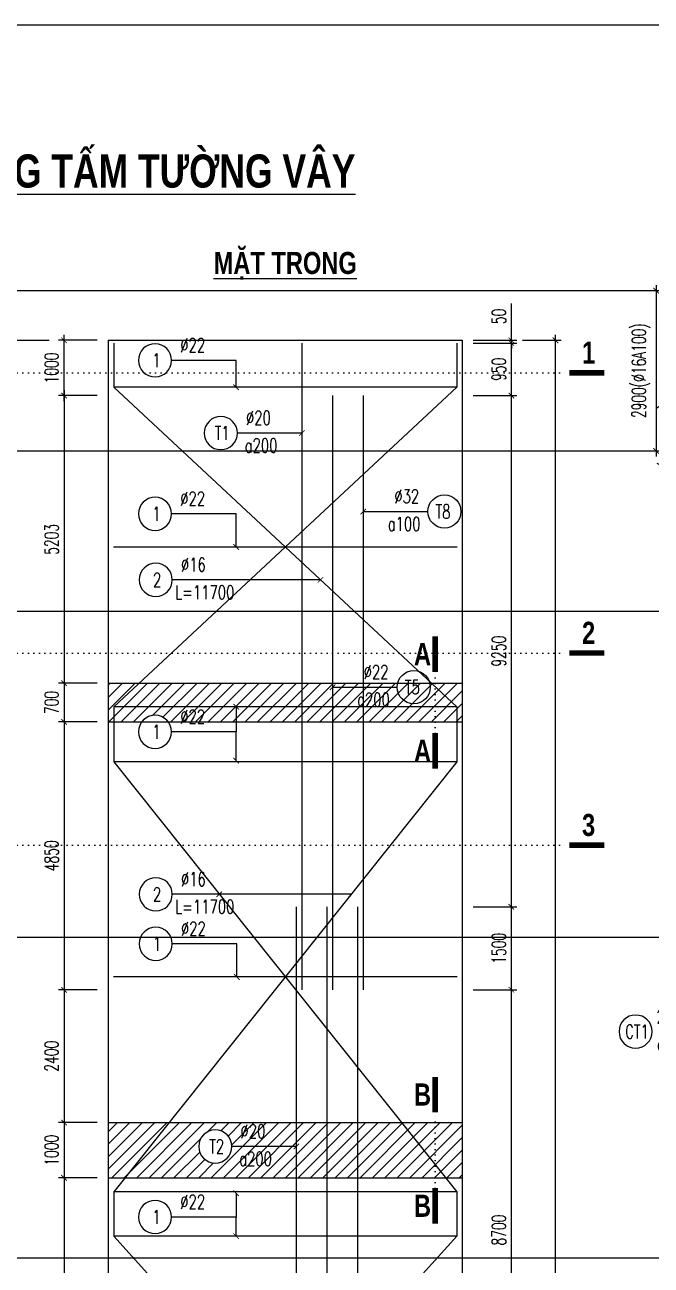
# Model space of a CAD drawing. Header units: millimetres. Extents: x -143570 to 58447, y -1448440 to -1202244.
# Drawn here: x -100470 to -89136, y -1318878 to -1296434 of the extents above; entities that cross this region are included whole.
import ezdxf
from ezdxf.enums import TextEntityAlignment as Align

# ---------------------------------------------------------------- set-up
doc = ezdxf.new("R2010")
doc.units = ezdxf.units.MM
doc.header["$LTSCALE"] = 30
doc.header["$PDMODE"] = 3
doc.linetypes.add('DOT', pattern=[0.25, 0, -0.25])
doc.layers.get('0').update_dxf_attribs({"lineweight": 9})
doc.layers.get('Defpoints').update_dxf_attribs({"lineweight": 9})
for name, color, linetype in [('ccu11-Chidan', 9, 'Continuous'), ('ccu11-Cotthep', 9, 'Continuous'), ('ccu11-Dim', 8, 'Continuous'), ('ccu11-Hatch', 8, 'Continuous'), ('ccu11-Manh', 8, 'Continuous'), ('ccu11-Text', 31, 'Continuous'), ('ccu11-Thay', 7, 'Continuous'), ('ccu11-Thep', 4, 'Continuous'), ('ccu11-Thepdai', 6, 'Continuous')]:
    doc.layers.add(name, color=color, linetype=linetype)
doc.styles.add('ccu11-dim', font='vnsimli.shx', dxfattribs={"width": 0.65, "bigfont": 'bigfont.shx'})
doc.styles.add('ccu11-VnAvH-B', font='')
doc.styles.add('ccu11-vnsimple', font='vnsimple.shx', dxfattribs={"bigfont": 'bigfont.shx'})
doc.styles.add('ccu11_simli', font='vnsimli.shx', dxfattribs={"width": 0.8})
doc.styles.add('VnHelvetlnsH', font='')
doc.styles.get('ccu11-VnAvH-B').set_extended_font_data('.VnAvantH', bold=True)
doc.styles.get('VnHelvetlnsH').set_extended_font_data('.VnHelvetInsH', bold=True)
doc.dimstyles.new('ccu11-100', dxfattribs={"dimscale": 100, "dimtxt": 2.5, "dimasz": 1, "dimexe": 1, "dimexo": 2, "dimgap": 1, "dimtad": 1, "dimdec": 0, "dimdsep": 46, "dimtxsty": 'ccu11-dim', "dimblk": 'ARCHTICK', "dimcen": -1, "dimdle": 1, "dimclrd": 256, "dimclre": 256, "dimclrt": 3, "dimadec": 0, "dimazin": 2, "dimtfac": 0.1, "dimtdec": 0, "dimtmove": 0, "dimatfit": 1, "dimldrblk": 'ARCHTICK', "dimfxl": 1, "dimtvp": 0.833333, "dimtolj": 1, "dimtzin": 12, "dimarcsym": 0})
doc.dimstyles.new('ccu11-100(d16a100)', dxfattribs={"dimscale": 100, "dimtxt": 2.5, "dimasz": 1, "dimexe": 1, "dimexo": 2, "dimgap": 0.8, "dimtad": 1, "dimdec": 1, "dimdsep": 46, "dimtxsty": 'ccu11-dim', "dimblk": 'ARCHTICK', "dimcen": -1, "dimdle": 1, "dimclrd": 256, "dimclre": 256, "dimclrt": 3, "dimadec": 0, "dimazin": 2, "dimtfac": 0.1, "dimtdec": 1, "dimtmove": 0, "dimatfit": 1, "dimldrblk": 'ARCHTICK', "dimfxl": 1, "dimtvp": 0.833333, "dimtolj": 1, "dimtzin": 12, "dimarcsym": 0})
pattern_1 = [(45, (0, -86665.36), (-112.253202, 112.253202), [])]

# ---------------------------------------------------------------- blocks, each defined once
blk = doc.blocks.new('_ARCHTICK')
at = {"color": 0, "linetype": 'ByBlock', "const_width": 0.15}
blk.add_lwpolyline([(-0.5, -0.5), (0.5, 0.5)], dxfattribs=at)
blk = doc.blocks.new('*D399')
at = {"layer": 'ccu11-Dim', "lineweight": -2, "transparency": 16777216}
for p, q in [((-99761, -1303043), (-99761, -1308447)), ((-99161, -1303143), (-99861, -1303143)), ((-99161, -1308347), (-99861, -1308347))]:
    blk.add_line(p, q, dxfattribs=at)
at = {"layer": 'Defpoints', "color": 0, "transparency": 16777216}
for p in [(-98961, -1303143), (-99761, -1308347), (-98961, -1308347)]:
    blk.add_point(p, dxfattribs=at)
at = {"layer": 'ccu11-Dim', "lineweight": -2, "transparency": 16777216, "xscale": 100, "yscale": 100, "zscale": 100}
for p, rotation in [((-99761, -1303143), 90), ((-99761, -1308347), 270)]:
    blk.add_blockref('_ARCHTICK', p, dxfattribs=dict(at, rotation=rotation))
at = {"layer": 'ccu11-Dim', "color": 3, "transparency": 16777216, "insert": (-99986, -1305745), "char_height": 250, "attachment_point": 5, "rotation": 90, "style": 'ccu11-dim'}
blk.add_mtext('\\A1;5203', dxfattribs=at)
blk = doc.blocks.new('*D400')
at = {"layer": 'ccu11-Dim', "lineweight": -2, "transparency": 16777216}
for p, q in [((-91667, -1302143), (-91667, -1301480)), ((-92355, -1302143), (-91567, -1302143)), ((-91667, -1302193), (-91667, -1302143)), ((-92355, -1302193), (-91567, -1302193)), ((-91667, -1302193), (-91667, -1302293))]:
    blk.add_line(p, q, dxfattribs=at)
at = {"layer": 'Defpoints', "color": 0, "transparency": 16777216}
for p in [(-92555, -1302143), (-91667, -1302143), (-92555, -1302193)]:
    blk.add_point(p, dxfattribs=at)
at = {"layer": 'ccu11-Dim', "lineweight": -2, "transparency": 16777216, "xscale": 100, "yscale": 100, "zscale": 100}
for p, rotation in [((-91667, -1302143), 270), ((-91667, -1302193), 90)]:
    blk.add_blockref('_ARCHTICK', p, dxfattribs=dict(at, rotation=rotation))
at = {"layer": 'ccu11-Dim', "color": 3, "transparency": 16777216, "insert": (-91892, -1301712), "char_height": 250, "attachment_point": 5, "rotation": 90, "style": 'ccu11-dim'}
blk.add_mtext('\\A1;50', dxfattribs=at)
blk = doc.blocks.new('*D401')
at = {"layer": 'ccu11-Dim', "lineweight": -2, "transparency": 16777216}
for p, q in [((-91467, -1302143), (-90767, -1302143)), ((-90867, -1338243), (-90867, -1302043)), ((-91467, -1338143), (-90767, -1338143))]:
    blk.add_line(p, q, dxfattribs=at)
at = {"layer": 'Defpoints', "color": 0, "transparency": 16777216}
for p in [(-91667, -1302143), (-90867, -1302143), (-91667, -1338143)]:
    blk.add_point(p, dxfattribs=at)
at = {"layer": 'ccu11-Dim', "lineweight": -2, "transparency": 16777216, "xscale": 100, "yscale": 100, "zscale": 100}
for p, rotation in [((-90867, -1302143), 90), ((-90867, -1338143), 270)]:
    blk.add_blockref('_ARCHTICK', p, dxfattribs=dict(at, rotation=rotation))
at = {"layer": 'ccu11-Dim', "color": 3, "transparency": 16777216, "insert": (-91092, -1320143), "char_height": 250, "attachment_point": 5, "rotation": 90, "style": 'ccu11-dim'}
blk.add_mtext('\\A1;36000', dxfattribs=at)
blk = doc.blocks.new('SHD')
at = {"layer": 'ccu11-Cotthep'}
blk.add_circle((300, 0), 300, dxfattribs=at)
at = {"layer": 'ccu11-Cotthep', "color": 31, "style": 'ccu11_simli', "width": 0.8}
blk.add_attdef('DK', text='', height=250, dxfattribs=at).set_placement((-101, 65), align=Align.BOTTOM_RIGHT)
blk.add_attdef('KH', text='', height=250, dxfattribs=at).set_placement((300, 0), align=Align.MIDDLE)
blk.add_attdef('KC', text='', height=250, dxfattribs=at).set_placement((-101, -142), align=Align.TOP_RIGHT)
blk = doc.blocks.new('*D402')
at = {"layer": 'ccu11-Dim', "lineweight": -2, "transparency": 16777216}
for p, q in [((-99761, -1316197), (-99761, -1317397)), ((-99162, -1316297), (-99861, -1316297)), ((-99162, -1317297), (-99861, -1317297))]:
    blk.add_line(p, q, dxfattribs=at)
at = {"layer": 'Defpoints', "color": 0, "transparency": 16777216}
for p in [(-98962, -1316297), (-99761, -1317297), (-98962, -1317297)]:
    blk.add_point(p, dxfattribs=at)
at = {"layer": 'ccu11-Dim', "lineweight": -2, "transparency": 16777216, "xscale": 100, "yscale": 100, "zscale": 100}
for p, rotation in [((-99761, -1316297), 90), ((-99761, -1317297), 270)]:
    blk.add_blockref('_ARCHTICK', p, dxfattribs=dict(at, rotation=rotation))
at = {"layer": 'ccu11-Dim', "color": 3, "transparency": 16777216, "insert": (-99986, -1316797), "char_height": 250, "attachment_point": 5, "rotation": 90, "style": 'ccu11-dim'}
blk.add_mtext('\\A1;1000', dxfattribs=at)
blk = doc.blocks.new('*D409')
at = {"layer": 'ccu11-Dim', "lineweight": -2, "transparency": 16777216}
for p, q in [((-99161, -1309047), (-99861, -1309047)), ((-99761, -1308947), (-99761, -1313996)), ((-99161, -1313896), (-99861, -1313896))]:
    blk.add_line(p, q, dxfattribs=at)
at = {"layer": 'Defpoints', "color": 0, "transparency": 16777216}
for p in [(-98961, -1309047), (-99761, -1313896), (-98961, -1313896)]:
    blk.add_point(p, dxfattribs=at)
at = {"layer": 'ccu11-Dim', "lineweight": -2, "transparency": 16777216, "xscale": 100, "yscale": 100, "zscale": 100}
for p, rotation in [((-99761, -1309047), 90), ((-99761, -1313896), 270)]:
    blk.add_blockref('_ARCHTICK', p, dxfattribs=dict(at, rotation=rotation))
at = {"layer": 'ccu11-Dim', "color": 3, "transparency": 16777216, "insert": (-99986, -1311471), "char_height": 250, "attachment_point": 5, "rotation": 90, "style": 'ccu11-dim'}
blk.add_mtext('\\A1;4850', dxfattribs=at)
blk = doc.blocks.new('*D410')
at = {"layer": 'ccu11-Dim', "lineweight": -2, "transparency": 16777216}
for p, q in [((-99161, -1302143), (-99861, -1302143)), ((-99761, -1303243), (-99761, -1302043)), ((-99161, -1303143), (-99861, -1303143))]:
    blk.add_line(p, q, dxfattribs=at)
at = {"layer": 'Defpoints', "color": 0, "transparency": 16777216}
for p in [(-99761, -1302143), (-98961, -1302143), (-98961, -1303143)]:
    blk.add_point(p, dxfattribs=at)
at = {"layer": 'ccu11-Dim', "lineweight": -2, "transparency": 16777216, "xscale": 100, "yscale": 100, "zscale": 100}
for p, rotation in [((-99761, -1302143), 90), ((-99761, -1303143), 270)]:
    blk.add_blockref('_ARCHTICK', p, dxfattribs=dict(at, rotation=rotation))
at = {"layer": 'ccu11-Dim', "color": 3, "transparency": 16777216, "insert": (-99986, -1302643), "char_height": 250, "attachment_point": 5, "rotation": 90, "style": 'ccu11-dim'}
blk.add_mtext('\\A1;1000', dxfattribs=at)
blk = doc.blocks.new('*D411')
at = {"layer": 'ccu11-Dim', "lineweight": -2, "transparency": 16777216}
for p, q in [((-99161, -1308347), (-99861, -1308347)), ((-99761, -1308247), (-99761, -1309147)), ((-99161, -1309047), (-99861, -1309047))]:
    blk.add_line(p, q, dxfattribs=at)
at = {"layer": 'Defpoints', "color": 0, "transparency": 16777216}
for p in [(-98961, -1308347), (-99761, -1309047), (-98961, -1309047)]:
    blk.add_point(p, dxfattribs=at)
at = {"layer": 'ccu11-Dim', "lineweight": -2, "transparency": 16777216, "xscale": 100, "yscale": 100, "zscale": 100}
for p, rotation in [((-99761, -1308347), 90), ((-99761, -1309047), 270)]:
    blk.add_blockref('_ARCHTICK', p, dxfattribs=dict(at, rotation=rotation))
at = {"layer": 'ccu11-Dim', "color": 3, "transparency": 16777216, "insert": (-99986, -1308697), "char_height": 250, "attachment_point": 5, "rotation": 90, "style": 'ccu11-dim'}
blk.add_mtext('\\A1;700', dxfattribs=at)
blk = doc.blocks.new('*D412')
at = {"layer": 'ccu11-Dim', "lineweight": -2, "transparency": 16777216}
for p, q in [((-99761, -1313796), (-99761, -1316397)), ((-99161, -1313896), (-99861, -1313896)), ((-99162, -1316297), (-99861, -1316297))]:
    blk.add_line(p, q, dxfattribs=at)
at = {"layer": 'Defpoints', "color": 0, "transparency": 16777216}
for p in [(-98961, -1313896), (-99761, -1316297), (-98962, -1316297)]:
    blk.add_point(p, dxfattribs=at)
at = {"layer": 'ccu11-Dim', "lineweight": -2, "transparency": 16777216, "xscale": 100, "yscale": 100, "zscale": 100}
for p, rotation in [((-99761, -1313896), 90), ((-99761, -1316297), 270)]:
    blk.add_blockref('_ARCHTICK', p, dxfattribs=dict(at, rotation=rotation))
at = {"layer": 'ccu11-Dim', "color": 3, "transparency": 16777216, "insert": (-99986, -1315096), "char_height": 250, "attachment_point": 5, "rotation": 90, "style": 'ccu11-dim'}
blk.add_mtext('\\A1;2400', dxfattribs=at)
blk = doc.blocks.new('*D413')
at = {"layer": 'ccu11-Dim', "lineweight": -2, "transparency": 16777216}
for p, q in [((-99161, -1317297), (-99861, -1317297)), ((-99761, -1317197), (-99761, -1322693)), ((-99161, -1322593), (-99861, -1322593))]:
    blk.add_line(p, q, dxfattribs=at)
at = {"layer": 'Defpoints', "color": 0, "transparency": 16777216}
for p in [(-98961, -1317297), (-99761, -1322593), (-98961, -1322593)]:
    blk.add_point(p, dxfattribs=at)
at = {"layer": 'ccu11-Dim', "lineweight": -2, "transparency": 16777216, "xscale": 100, "yscale": 100, "zscale": 100}
for p, rotation in [((-99761, -1317297), 90), ((-99761, -1322593), 270)]:
    blk.add_blockref('_ARCHTICK', p, dxfattribs=dict(at, rotation=rotation))
at = {"layer": 'ccu11-Dim', "color": 3, "transparency": 16777216, "insert": (-99986, -1319945), "char_height": 250, "attachment_point": 5, "rotation": 90, "style": 'ccu11-dim'}
blk.add_mtext('\\A1;5297', dxfattribs=at)
blk = doc.blocks.new('*D424')
at = {"layer": 'ccu11-Dim', "lineweight": -2, "transparency": 16777216}
for p, q in [((-91667, -1322693), (-91667, -1313793)), ((-92355, -1313893), (-91567, -1313893)), ((-92355, -1322593), (-91567, -1322593))]:
    blk.add_line(p, q, dxfattribs=at)
at = {"layer": 'Defpoints', "color": 0, "transparency": 16777216}
for p in [(-92555, -1313893), (-91667, -1313893), (-92555, -1322593)]:
    blk.add_point(p, dxfattribs=at)
at = {"layer": 'ccu11-Dim', "lineweight": -2, "transparency": 16777216, "xscale": 100, "yscale": 100, "zscale": 100}
for p, rotation in [((-91667, -1313893), 90), ((-91667, -1322593), 270)]:
    blk.add_blockref('_ARCHTICK', p, dxfattribs=dict(at, rotation=rotation))
at = {"layer": 'ccu11-Dim', "color": 3, "transparency": 16777216, "insert": (-91892, -1318243), "char_height": 250, "attachment_point": 5, "rotation": 90, "style": 'ccu11-dim'}
blk.add_mtext('\\A1;8700', dxfattribs=at)
blk = doc.blocks.new('*D425')
at = {"layer": 'ccu11-Dim', "lineweight": -2, "transparency": 16777216}
for p, q in [((-92355, -1312393), (-91567, -1312393)), ((-91667, -1313993), (-91667, -1312293)), ((-92355, -1313893), (-91567, -1313893))]:
    blk.add_line(p, q, dxfattribs=at)
at = {"layer": 'Defpoints', "color": 0, "transparency": 16777216}
for p in [(-92555, -1312393), (-91667, -1312393), (-92555, -1313893)]:
    blk.add_point(p, dxfattribs=at)
at = {"layer": 'ccu11-Dim', "lineweight": -2, "transparency": 16777216, "xscale": 100, "yscale": 100, "zscale": 100}
for p, rotation in [((-91667, -1312393), 90), ((-91667, -1313893), 270)]:
    blk.add_blockref('_ARCHTICK', p, dxfattribs=dict(at, rotation=rotation))
at = {"layer": 'ccu11-Dim', "color": 3, "transparency": 16777216, "insert": (-91892, -1313143), "char_height": 250, "attachment_point": 5, "rotation": 90, "style": 'ccu11-dim'}
blk.add_mtext('\\A1;1500', dxfattribs=at)
blk = doc.blocks.new('*D426')
at = {"layer": 'ccu11-Dim', "lineweight": -2, "transparency": 16777216}
for p, q in [((-91667, -1312493), (-91667, -1303043)), ((-92355, -1303143), (-91567, -1303143)), ((-92355, -1312393), (-91567, -1312393))]:
    blk.add_line(p, q, dxfattribs=at)
at = {"layer": 'Defpoints', "color": 0, "transparency": 16777216}
for p in [(-92555, -1303143), (-91667, -1303143), (-92555, -1312393)]:
    blk.add_point(p, dxfattribs=at)
at = {"layer": 'ccu11-Dim', "lineweight": -2, "transparency": 16777216, "xscale": 100, "yscale": 100, "zscale": 100}
for p, rotation in [((-91667, -1303143), 90), ((-91667, -1312393), 270)]:
    blk.add_blockref('_ARCHTICK', p, dxfattribs=dict(at, rotation=rotation))
at = {"layer": 'ccu11-Dim', "color": 3, "transparency": 16777216, "insert": (-91892, -1307768), "char_height": 250, "attachment_point": 5, "rotation": 90, "style": 'ccu11-dim'}
blk.add_mtext('\\A1;9250', dxfattribs=at)
blk = doc.blocks.new('*D427')
at = {"layer": 'ccu11-Dim', "lineweight": -2, "transparency": 16777216}
for p, q in [((-91667, -1303243), (-91667, -1302093)), ((-92355, -1302193), (-91567, -1302193)), ((-92355, -1303143), (-91567, -1303143))]:
    blk.add_line(p, q, dxfattribs=at)
at = {"layer": 'Defpoints', "color": 0, "transparency": 16777216}
for p in [(-92555, -1302193), (-91667, -1302193), (-92555, -1303143)]:
    blk.add_point(p, dxfattribs=at)
at = {"layer": 'ccu11-Dim', "lineweight": -2, "transparency": 16777216, "xscale": 100, "yscale": 100, "zscale": 100}
for p, rotation in [((-91667, -1302193), 90), ((-91667, -1303143), 270)]:
    blk.add_blockref('_ARCHTICK', p, dxfattribs=dict(at, rotation=rotation))
at = {"layer": 'ccu11-Dim', "color": 3, "transparency": 16777216, "insert": (-91892, -1302668), "char_height": 250, "attachment_point": 5, "rotation": 90, "style": 'ccu11-dim'}
blk.add_mtext('\\A1;950', dxfattribs=at)
blk = doc.blocks.new('*U9')
at = {"color": 3, "linetype": 'DOT', "ltscale": 10}
blk.add_line((0, 451), (0, 1283), dxfattribs=at)
at = {"color": 4, "const_width": 75}
for points in [[(0, 1763), (0, 1283)], [(0, 451), (0, -29)]]:
    blk.add_lwpolyline(points, dxfattribs=at)
at = {"color": 31, "style": 'VnHelvetlnsH'}
for tag, p in [('MC1', (-172, 1523)), ('MC2', (-172, 211))]:
    blk.add_attdef(tag, text='', height=300, dxfattribs=at).set_placement(p, align=Align.MIDDLE_CENTER)
blk = doc.blocks.new('*U18')
at = {"color": 3, "linetype": 'DOT', "ltscale": 10}
blk.add_line((0, 253), (0, 1283), dxfattribs=at)
at = {"color": 4, "const_width": 75}
for points in [[(0, 1763), (0, 1283)], [(0, 253), (0, -227)]]:
    blk.add_lwpolyline(points, dxfattribs=at)
at = {"color": 31, "style": 'VnHelvetlnsH'}
for tag, p in [('MC1', (-172, 1523)), ('MC2', (-172, 13))]:
    blk.add_attdef(tag, text='', height=300, dxfattribs=at).set_placement(p, align=Align.MIDDLE_CENTER)
blk = doc.blocks.new('*U271')
at = {"color": 3, "linetype": 'DOT', "ltscale": 10}
blk.add_line((-2125, 0), (12722, 0), dxfattribs=at)
at = {"color": 4, "const_width": 75}
for points in [[(-2605, 0), (-2125, 0)], [(12722, 0), (13201, 0)]]:
    blk.add_lwpolyline(points, dxfattribs=at)
at = {"color": 31, "style": 'VnHelvetlnsH'}
for tag, p in [('MC3', (-2341, 274)), ('MC4', (12985, 274))]:
    blk.add_attdef(tag, text='', height=300, dxfattribs=at).set_placement(p, align=Align.MIDDLE_CENTER)
blk = doc.blocks.new('*D1109')
at = {"layer": 'ccu11-Thay', "lineweight": -2, "transparency": 16777216}
for p, q in [((-109929, -1301243), (-88948, -1301243)), ((-89048, -1301143), (-89048, -1304243)), ((-109929, -1304143), (-88948, -1304143))]:
    blk.add_line(p, q, dxfattribs=at)
at = {"layer": 'Defpoints', "color": 0, "transparency": 16777216}
for p in [(-110129, -1301243), (-110129, -1304143), (-89048, -1304143)]:
    blk.add_point(p, dxfattribs=at)
at = {"layer": 'ccu11-Thay', "lineweight": -2, "transparency": 16777216, "xscale": 100, "yscale": 100, "zscale": 100}
for p, rotation in [((-89048, -1301243), 90), ((-89048, -1304143), 270)]:
    blk.add_blockref('_ARCHTICK', p, dxfattribs=dict(at, rotation=rotation))
at = {"layer": 'ccu11-Thay', "color": 3, "transparency": 16777216, "insert": (-89319, -1302693), "char_height": 250, "attachment_point": 5, "rotation": 90, "style": 'ccu11-dim'}
blk.add_mtext('\\A1;2900(`16A100)', dxfattribs=at)
blk = doc.blocks.new('*D1110')
at = {"layer": 'ccu11-Thay', "lineweight": -2, "transparency": 16777216}
for p, q in [((-109929, -1301243), (-88450, -1301243)), ((-88550, -1301143), (-88550, -1307143)), ((-109929, -1307043), (-88450, -1307043))]:
    blk.add_line(p, q, dxfattribs=at)
at = {"layer": 'Defpoints', "color": 0, "transparency": 16777216}
for p in [(-110129, -1301243), (-110129, -1307043), (-88550, -1307043)]:
    blk.add_point(p, dxfattribs=at)
at = {"layer": 'ccu11-Thay', "lineweight": -2, "transparency": 16777216, "xscale": 100, "yscale": 100, "zscale": 100}
for p, rotation in [((-88550, -1301243), 90), ((-88550, -1307043), 270)]:
    blk.add_blockref('_ARCHTICK', p, dxfattribs=dict(at, rotation=rotation))
at = {"layer": 'ccu11-Thay', "color": 3, "transparency": 16777216, "insert": (-88821, -1304143), "char_height": 250, "attachment_point": 5, "rotation": 90, "style": 'ccu11-dim'}
blk.add_mtext('\\A1;5800(`16A100)', dxfattribs=at)
blk = doc.blocks.new('*D1111')
at = {"layer": 'ccu11-Thay', "lineweight": -2, "transparency": 16777216}
for p, q in [((-109929, -1301243), (-87794, -1301243)), ((-87894, -1301143), (-87894, -1313043)), ((-109929, -1312943), (-87794, -1312943))]:
    blk.add_line(p, q, dxfattribs=at)
at = {"layer": 'Defpoints', "color": 0, "transparency": 16777216}
for p in [(-110129, -1301243), (-110129, -1312943), (-87894, -1312943)]:
    blk.add_point(p, dxfattribs=at)
at = {"layer": 'ccu11-Thay', "lineweight": -2, "transparency": 16777216, "xscale": 100, "yscale": 100, "zscale": 100}
for p, rotation in [((-87894, -1301243), 90), ((-87894, -1312943), 270)]:
    blk.add_blockref('_ARCHTICK', p, dxfattribs=dict(at, rotation=rotation))
at = {"layer": 'ccu11-Thay', "color": 3, "transparency": 16777216, "insert": (-88164, -1307093), "char_height": 250, "attachment_point": 5, "rotation": 90, "style": 'ccu11-dim'}
blk.add_mtext('\\A1;11700(`16A100)', dxfattribs=at)
blk = doc.blocks.new('*D1112')
at = {"layer": 'ccu11-Thay', "lineweight": -2, "transparency": 16777216}
for p, q in [((-110344, -1301243), (-86857, -1301243)), ((-86957, -1301143), (-86957, -1318843)), ((-110344, -1318743), (-86857, -1318743))]:
    blk.add_line(p, q, dxfattribs=at)
at = {"layer": 'Defpoints', "color": 0, "transparency": 16777216}
for p in [(-110544, -1301243), (-110544, -1318743), (-86957, -1318743)]:
    blk.add_point(p, dxfattribs=at)
at = {"layer": 'ccu11-Thay', "lineweight": -2, "transparency": 16777216, "xscale": 100, "yscale": 100, "zscale": 100}
for p, rotation in [((-86957, -1301243), 90), ((-86957, -1318743), 270)]:
    blk.add_blockref('_ARCHTICK', p, dxfattribs=dict(at, rotation=rotation))
at = {"layer": 'ccu11-Thay', "color": 3, "transparency": 16777216, "insert": (-87228, -1309993), "char_height": 250, "attachment_point": 5, "rotation": 90, "style": 'ccu11-dim'}
blk.add_mtext('\\A1;17500(`16A100)', dxfattribs=at)
blk = doc.blocks.new('*D1113')
at = {"layer": 'ccu11-Thay', "lineweight": -2, "transparency": 16777216}
for p, q in [((-110344, -1301243), (-85764, -1301243)), ((-85864, -1301143), (-85864, -1326643)), ((-110344, -1326543), (-85764, -1326543))]:
    blk.add_line(p, q, dxfattribs=at)
at = {"layer": 'Defpoints', "color": 0, "transparency": 16777216}
for p in [(-110544, -1301243), (-110544, -1326543), (-85864, -1326543)]:
    blk.add_point(p, dxfattribs=at)
at = {"layer": 'ccu11-Thay', "lineweight": -2, "transparency": 16777216, "xscale": 100, "yscale": 100, "zscale": 100}
for p, rotation in [((-85864, -1301243), 90), ((-85864, -1326543), 270)]:
    blk.add_blockref('_ARCHTICK', p, dxfattribs=dict(at, rotation=rotation))
at = {"layer": 'ccu11-Thay', "color": 3, "transparency": 16777216, "insert": (-86134, -1313893), "char_height": 250, "attachment_point": 5, "rotation": 90, "style": 'ccu11-dim'}
blk.add_mtext('\\A1;25300(`16A100)', dxfattribs=at)

msp = doc.modelspace()

# ---------------------------------------------------------------- hatches: boundary and pattern name
at = {"layer": 'ccu11-Hatch'}
h = msp.add_hatch(dxfattribs=at)
h.set_pattern_fill('ANSI31', color=256, scale=50)
h.set_pattern_definition(pattern_1)
h.paths.add_polyline_path([(-98403.64, -1308346.56), (-98961.46, -1308346.56), (-98961.46, -1309046.56), (-98861.46, -1309046.56), (-98861.46, -1308973.05), (-98861.46, -1308772.91)])
h.paths.add_polyline_path([(-95456.26, -1308772.91), (-98861.46, -1308772.91), (-98861.46, -1309046.56), (-98354.43, -1309046.56, -0.5002289), (-97874.29, -1309046.56), (-95456.26, -1309046.56)])
h.paths.add_polyline_path([(-95456.26, -1308346.56), (-98403.64, -1308346.56), (-98861.46, -1308772.91), (-95456.26, -1308772.91)])
h.paths.add_polyline_path([(-94901.26, -1308346.56), (-95456.26, -1308346.56), (-95456.26, -1308772.91), (-94901.26, -1308772.91)])
h.paths.add_polyline_path([(-94901.26, -1308772.91), (-95456.26, -1308772.91), (-95456.26, -1309046.56), (-94901.26, -1309046.56)])
h.paths.add_polyline_path([(-92655.26, -1308772.91), (-94901.26, -1308772.91), (-94901.26, -1309046.56), (-92655.26, -1309046.56), (-92655.26, -1308973.05)])
h.paths.add_polyline_path([(-93113.08, -1308346.56), (-94901.26, -1308346.56), (-94901.26, -1308772.91), (-92655.26, -1308772.91)])
h.paths.add_polyline_path([(-92555.26, -1308346.56), (-93113.08, -1308346.56), (-92655.26, -1308772.91), (-92655.26, -1309046.56), (-92555.26, -1309046.56)])
h.paths.add_polyline_path([(-94511.75, -1308831.97), (-93811.75, -1308831.97), (-93811.75, -1308456.97), (-94511.75, -1308456.97)], flags=9)
h.paths.add_polyline_path([(-93654, -1308606.97), (-93262.34, -1308606.97), (-93262.34, -1308231.97), (-93654, -1308231.97)], flags=9)
h = msp.add_hatch(dxfattribs=at)
h.set_pattern_fill('ANSI31', color=256, scale=50)
h.set_pattern_definition(pattern_1)
h.paths.add_polyline_path([(-97859.52, -1316296.56), (-98961.46, -1316296.56), (-98961.46, -1317296.56), (-98657.28, -1317296.56)])
h.paths.add_polyline_path([(-95556.26, -1316296.56), (-97859.52, -1316296.56), (-98657.28, -1317296.56), (-95556.26, -1317296.56)])
h.paths.add_polyline_path([(-97324.05, -1316729.45, -1), (-96724.05, -1316729.45, -1)], flags=16)
h.paths.add_polyline_path([(-95001.26, -1316296.56), (-95556.26, -1316296.56), (-95556.26, -1317296.56), (-95001.26, -1317296.56)])
h.paths.add_polyline_path([(-94446.26, -1316296.56), (-95001.26, -1316296.56), (-95001.26, -1317296.56), (-94446.26, -1317296.56)])
h.paths.add_polyline_path([(-93657.19, -1316296.56), (-94446.26, -1316296.56), (-94446.26, -1317296.56), (-93044.28, -1317296.56), (-93044.28, -1317064.87)])
h.paths.add_polyline_path([(-93044.28, -1316296.56), (-93657.19, -1316296.56), (-93044.28, -1317064.87)], flags=17)
h.paths.add_polyline_path([(-93044.28, -1317064.87), (-93044.28, -1317296.56), (-92859.44, -1317296.56)], flags=17)
h.paths.add_polyline_path([(-92555.26, -1316296.56), (-93044.28, -1316296.56), (-93044.28, -1317064.87), (-92859.44, -1317296.56), (-92555.26, -1317296.56)])
h.paths.add_polyline_path([(-96614.1, -1316683.62), (-96072.44, -1316683.62), (-96072.44, -1316308.62), (-96614.1, -1316308.62)], flags=24)
h.paths.add_polyline_path([(-96662.14, -1317141.95), (-95928.81, -1317141.95), (-95928.81, -1316766.95), (-96662.14, -1316766.95)], flags=24)
h.paths.add_polyline_path([(-97194.89, -1316916.95), (-96803.22, -1316916.95), (-96803.22, -1316541.95), (-97194.89, -1316541.95)], flags=8)

# ---------------------------------------------------------------- linework, layer by layer
at = {"layer": 'ccu11-Thay'}
for p, q in [((-107131.1, -1302143.23), (-100027.52, -1302143.23)), ((-98961.46, -1302143.23), (-98961.46, -1338143.27)), ((-98961.46, -1302143.23), (-92555.26, -1302143.23)), ((-92555.26, -1302143.23), (-92555.26, -1338143.27)), ((-98961.53, -1308346.56), (-92555.26, -1308346.56)), ((-98961.53, -1309046.56), (-92555.26, -1309046.56)), ((-98961.53, -1316296.56), (-92555.26, -1316296.56)), ((-98961.53, -1317296.56), (-92555.26, -1317296.56))]:
    msp.add_line(p, q, dxfattribs=at)
msp.add_lwpolyline([(-138866.43, -1296434.45), (-46466.43, -1296434.45), (-46466.43, -1361774.45), (-138866.43, -1361774.45)], close=True, dxfattribs=at)
at = {"layer": 'ccu11-Thep'}
for p, q in [((-95456.26, -1302193.23), (-95456.26, -1313893.23)), ((-94901.26, -1303143.23), (-94901.26, -1313893.23)), ((-94346.26, -1303143.23), (-94346.26, -1313893.23))]:
    msp.add_line(p, q, dxfattribs=at)
for points in [[(-95556.26, -1324093.23), (-95556.26, -1312393.23)], [(-95001.26, -1324093.23), (-95001.26, -1312393.23)], [(-94446.26, -1324093.23), (-94446.26, -1312393.23)]]:
    msp.add_lwpolyline(points, dxfattribs=at)
at = {"layer": 'ccu11-Thepdai', "ltscale": 25}
for p, q in [((-92655.26, -1302993.32), (-98861.46, -1302993.32)), ((-92648.88, -1305883.11), (-98867.84, -1305883.11)), ((-92655.26, -1308772.91), (-98861.46, -1308772.91)), ((-92655.26, -1309772.91), (-98861.46, -1309772.91)), ((-92648.88, -1313662.71), (-98867.84, -1313662.71)), ((-92655.26, -1317552.51), (-98861.46, -1317552.51)), ((-92655.26, -1318352.51), (-98861.46, -1318352.51))]:
    msp.add_line(p, q, dxfattribs=at)
for points in [[(-98861.46, -1302193.45), (-98861.46, -1302993.32), (-92655.26, -1308772.91), (-92655.26, -1309572.91)], [(-92655.26, -1302193.45), (-92655.26, -1302993.32), (-98861.46, -1308772.91), (-98861.46, -1309572.91)], [(-98861.46, -1308973.05), (-98861.46, -1309772.91), (-92655.26, -1317552.51), (-92655.26, -1318352.51)], [(-92655.26, -1308973.05), (-92655.26, -1309772.91), (-98861.46, -1317552.51), (-98861.46, -1318352.51)], [(-98861.46, -1317552.64), (-98861.46, -1318352.51), (-92668.05, -1325221.71), (-92668.05, -1325942.1)], [(-92655.26, -1317552.64), (-92655.26, -1318352.51), (-98861.46, -1325221.71), (-98861.46, -1325942.1)]]:
    msp.add_lwpolyline(points, dxfattribs=at)

# ---------------------------------------------------------------- block references
at = {"layer": 'ccu11-Chidan'}
ref = msp.add_blockref('*U271', (-107582.93, -1302730.21), dxfattribs=dict(at, xscale=1.333333333335759, yscale=1.333333333335759, zscale=1.333333333335759))
ref.add_attrib('MC4', '1', dxfattribs={"layer": '0', "color": 31, "height": 400, "style": 'ccu11-VnAvH-B', "width": 0.8}).set_placement((-90269.21, -1302364.67), align=Align.MIDDLE_CENTER)
ref.add_attrib('MC3', '1', dxfattribs={"layer": '0', "color": 31, "height": 400, "style": 'ccu11-VnAvH-B', "width": 0.8}).set_placement((-110704.28, -1302364.67), align=Align.MIDDLE_CENTER)
ref = msp.add_blockref('*U271', (-107582.93, -1307801.14), dxfattribs=dict(at, xscale=1.333333333335759, yscale=1.333333333335759, zscale=1.333333333335759))
ref.add_attrib('MC4', '2', dxfattribs={"layer": '0', "color": 31, "height": 400, "style": 'ccu11-VnAvH-B', "width": 0.8}).set_placement((-90269.21, -1307435.61), align=Align.MIDDLE_CENTER)
ref.add_attrib('MC3', '2', dxfattribs={"layer": '0', "color": 31, "height": 400, "style": 'ccu11-VnAvH-B', "width": 0.8}).set_placement((-110704.28, -1307435.61), align=Align.MIDDLE_CENTER)
ref = msp.add_blockref('*U9', (-93044.28, -1309852.64), dxfattribs=dict(at, xscale=1.333333333335759, yscale=1.333333333335759, zscale=1.333333333335759))
ref.add_attrib('MC2', 'A', dxfattribs={"layer": '0', "color": 31, "height": 400, "style": 'ccu11-VnAvH-B', "width": 0.8}).set_placement((-93274.09, -1309570.88), align=Align.MIDDLE_CENTER)
ref.add_attrib('MC1', 'A', dxfattribs={"layer": '0', "color": 31, "height": 400, "style": 'ccu11-VnAvH-B', "width": 0.8}).set_placement((-93274.09, -1307821.5), align=Align.MIDDLE_CENTER)
ref = msp.add_blockref('*U271', (-107582.93, -1311277.42), dxfattribs=dict(at, xscale=1.333333333335759, yscale=1.333333333335759, zscale=1.333333333335759))
ref.add_attrib('MC4', '3', dxfattribs={"layer": '0', "color": 31, "height": 400, "style": 'ccu11-VnAvH-B', "width": 0.8}).set_placement((-90269.21, -1310911.89), align=Align.MIDDLE_CENTER)
ref.add_attrib('MC3', '3', dxfattribs={"layer": '0', "color": 31, "height": 400, "style": 'ccu11-VnAvH-B', "width": 0.8}).set_placement((-110704.28, -1310911.89), align=Align.MIDDLE_CENTER)
ref = msp.add_blockref('*U18', (-93044.28, -1317820.69), dxfattribs=dict(at, xscale=1.333333333335759, yscale=1.333333333335759, zscale=1.333333333335759))
ref.add_attrib('MC2', 'B', dxfattribs={"layer": '0', "color": 31, "height": 400, "style": 'ccu11-VnAvH-B', "width": 0.8}).set_placement((-93274.09, -1317802.82), align=Align.MIDDLE_CENTER)
ref.add_attrib('MC1', 'B', dxfattribs={"layer": '0', "color": 31, "height": 400, "style": 'ccu11-VnAvH-B', "width": 0.8}).set_placement((-93274.09, -1315789.55), align=Align.MIDDLE_CENTER)
at = {"layer": 'ccu11-Cotthep'}
ref = msp.add_blockref('SHD', (-97814.39, -1302505.91), dxfattribs=dict(at, xscale=-1))
ref.add_attrib('KH', '1', dxfattribs={"color": 31, "height": 250, "style": 'ccu11-vnsimple', "width": 0.7}).set_placement((-98089.39, -1302505.91), align=Align.MIDDLE_CENTER)
ref.add_attrib('DK', '`22', dxfattribs={"color": 31, "height": 250, "style": 'ccu11-vnsimple', "width": 0.7}).set_placement((-97433.6, -1302430.91), align=Align.BOTTOM_CENTER)
ref = msp.add_blockref('SHD', (-96624.35, -1303821.48), dxfattribs=dict(at, xscale=-1))
ref.add_attrib('KH', 'T1', dxfattribs={"color": 31, "height": 250, "style": 'ccu11-vnsimple', "width": 0.7}).set_placement((-96899.35, -1303821.48), align=Align.MIDDLE_CENTER)
ref.add_attrib('KC', 'a200', dxfattribs={"color": 31, "height": 250, "style": 'ccu11-vnsimple', "width": 0.7}).set_placement((-96195.77, -1303921.48), align=Align.TOP_CENTER)
ref.add_attrib('DK', '`20', dxfattribs={"color": 31, "height": 250, "style": 'ccu11-vnsimple', "width": 0.7}).set_placement((-96243.57, -1303746.48), align=Align.BOTTOM_CENTER)
ref = msp.add_blockref('SHD', (-93178.17, -1305240.42), dxfattribs=at)
ref.add_attrib('KH', 'T8', dxfattribs={"color": 31, "height": 250, "style": 'ccu11-vnsimple', "width": 0.7}).set_placement((-92903.17, -1305240.42), align=Align.MIDDLE_CENTER)
ref.add_attrib('KC', 'a100', dxfattribs={"color": 31, "height": 250, "style": 'ccu11-vnsimple', "width": 0.7}).set_placement((-93606.75, -1305340.42), align=Align.TOP_CENTER)
ref.add_attrib('DK', '`32', dxfattribs={"color": 31, "height": 250, "style": 'ccu11-vnsimple', "width": 0.7}).set_placement((-93558.95, -1305165.42), align=Align.BOTTOM_CENTER)
ref = msp.add_blockref('SHD', (-97814.36, -1305282.71), dxfattribs=dict(at, xscale=-1))
ref.add_attrib('KH', '1', dxfattribs={"color": 31, "height": 250, "style": 'ccu11-vnsimple', "width": 0.7}).set_placement((-98089.36, -1305282.71), align=Align.MIDDLE_CENTER)
ref.add_attrib('DK', '`22', dxfattribs={"color": 31, "height": 250, "style": 'ccu11-vnsimple', "width": 0.7}).set_placement((-97433.58, -1305207.71), align=Align.BOTTOM_CENTER)
ref = msp.add_blockref('SHD', (-97801.4, -1306477.69), dxfattribs=dict(at, xscale=-1))
ref.add_attrib('KH', '2', dxfattribs={"color": 31, "height": 250, "style": 'ccu11-vnsimple', "width": 0.7}).set_placement((-98076.4, -1306477.69), align=Align.MIDDLE_CENTER)
ref.add_attrib('KC', 'L=11700', dxfattribs={"color": 31, "height": 250, "style": 'ccu11-vnsimple', "width": 0.7}).set_placement((-97215.49, -1306577.69), align=Align.TOP_CENTER)
ref.add_attrib('DK', '`16', dxfattribs={"color": 31, "height": 250, "style": 'ccu11-vnsimple', "width": 0.7}).set_placement((-97420.62, -1306402.69), align=Align.BOTTOM_CENTER)
ref = msp.add_blockref('SHD', (-93733.17, -1308419.47), dxfattribs=at)
ref.add_attrib('KH', 'T5', dxfattribs={"color": 31, "height": 250, "style": 'ccu11-vnsimple', "width": 0.7}).set_placement((-93458.17, -1308419.47), align=Align.MIDDLE_CENTER)
ref.add_attrib('KC', 'a200', dxfattribs={"color": 31, "height": 250, "style": 'ccu11-vnsimple', "width": 0.7}).set_placement((-94161.75, -1308519.47), align=Align.TOP_CENTER)
ref.add_attrib('DK', '`22', dxfattribs={"color": 31, "height": 250, "style": 'ccu11-vnsimple', "width": 0.7}).set_placement((-94113.95, -1308344.47), align=Align.BOTTOM_CENTER)
ref = msp.add_blockref('SHD', (-97814.36, -1309226.47), dxfattribs=dict(at, xscale=-1))
ref.add_attrib('KH', '1', dxfattribs={"color": 31, "height": 250, "style": 'ccu11-vnsimple', "width": 0.7}).set_placement((-98089.36, -1309226.47), align=Align.MIDDLE_CENTER)
ref.add_attrib('DK', '`22', dxfattribs={"color": 31, "height": 250, "style": 'ccu11-vnsimple', "width": 0.7}).set_placement((-97433.58, -1309151.47), align=Align.BOTTOM_CENTER)
ref = msp.add_blockref('SHD', (-97801.13, -1312166.82), dxfattribs=dict(at, xscale=-1))
ref.add_attrib('KH', '2', dxfattribs={"color": 31, "height": 250, "style": 'ccu11-vnsimple', "width": 0.7}).set_placement((-98076.13, -1312166.82), align=Align.MIDDLE_CENTER)
ref.add_attrib('KC', 'L=11700', dxfattribs={"color": 31, "height": 250, "style": 'ccu11-vnsimple', "width": 0.7}).set_placement((-97215.21, -1312266.82), align=Align.TOP_CENTER)
ref.add_attrib('DK', '`16', dxfattribs={"color": 31, "height": 250, "style": 'ccu11-vnsimple', "width": 0.7}).set_placement((-97420.34, -1312091.82), align=Align.BOTTOM_CENTER)
ref = msp.add_blockref('SHD', (-97801.4, -1313062.31), dxfattribs=dict(at, xscale=-1))
ref.add_attrib('KH', '1', dxfattribs={"color": 31, "height": 250, "style": 'ccu11-vnsimple', "width": 0.7}).set_placement((-98076.4, -1313062.31), align=Align.MIDDLE_CENTER)
ref.add_attrib('DK', '`22', dxfattribs={"color": 31, "height": 250, "style": 'ccu11-vnsimple', "width": 0.7}).set_placement((-97420.62, -1312987.31), align=Align.BOTTOM_CENTER)
ref = msp.add_blockref('SHD', (-89118.49, -1314650.95), dxfattribs=dict(at, xscale=-1))
ref.add_attrib('KH', 'CT1', dxfattribs={"color": 31, "height": 250, "style": 'ccu11-vnsimple', "width": 0.7}).set_placement((-89393.49, -1314650.95), align=Align.MIDDLE_CENTER)
ref.add_attrib('KC', 'a200', dxfattribs={"color": 31, "height": 250, "style": 'ccu11-vnsimple', "width": 0.7}).set_placement((-88737.7, -1314750.95), align=Align.TOP_CENTER)
ref.add_attrib('DK', '2`16', dxfattribs={"color": 31, "height": 250, "style": 'ccu11-vnsimple', "width": 0.7}).set_placement((-88737.7, -1314575.95), align=Align.BOTTOM_CENTER)
ref = msp.add_blockref('SHD', (-96724.05, -1316729.45), dxfattribs=dict(at, xscale=-1))
ref.add_attrib('KH', 'T2', dxfattribs={"color": 31, "height": 250, "style": 'ccu11-vnsimple', "width": 0.7}).set_placement((-96999.05, -1316729.45), align=Align.MIDDLE_CENTER)
ref.add_attrib('KC', 'a200', dxfattribs={"color": 31, "height": 250, "style": 'ccu11-vnsimple', "width": 0.7}).set_placement((-96295.47, -1316829.45), align=Align.TOP_CENTER)
ref.add_attrib('DK', '`20', dxfattribs={"color": 31, "height": 250, "style": 'ccu11-vnsimple', "width": 0.7}).set_placement((-96343.27, -1316654.45), align=Align.BOTTOM_CENTER)
ref = msp.add_blockref('SHD', (-97814.36, -1318006.07), dxfattribs=dict(at, xscale=-1))
ref.add_attrib('KH', '1', dxfattribs={"color": 31, "height": 250, "style": 'ccu11-vnsimple', "width": 0.7}).set_placement((-98089.36, -1318006.07), align=Align.MIDDLE_CENTER)
ref.add_attrib('DK', '`22', dxfattribs={"color": 31, "height": 250, "style": 'ccu11-vnsimple', "width": 0.7}).set_placement((-97433.58, -1317931.07), align=Align.BOTTOM_CENTER)

# ---------------------------------------------------------------- texts
at = {"layer": 'ccu11-Text', "style": 'ccu11-VnAvH-B', "width": 0.8}
msp.add_text('%%Uchi tiÕt mÆt ®øng tÊm t\xadêng v©y', height=600, dxfattribs=at).set_placement((-100518.77, -1299380.05), align=Align.CENTER)
at = {"layer": 'ccu11-Text', "color": 2, "style": 'ccu11-VnAvH-B', "width": 0.8}
msp.add_text('%%UmÆt trong', height=400, dxfattribs=at).set_placement((-95758.36, -1300943.23), align=Align.CENTER)

# ---------------------------------------------------------------- dimensions: what is measured, and where the dimension line sits
at = {"layer": 'ccu11-Dim'}
for base, p1, p2, angle, picture, middle in [((-91667.26, -1302143.23), (-92555.26, -1302193.23), (-92555.26, -1302143.23), 90, '*D400', (-91892.26, -1301711.68)), ((-90867.26, -1302143.23), (-91667.26, -1338143.1), (-91667.26, -1302143.23), 270, '*D401', (-91092.26, -1320143.16)), ((-99761.39, -1308346.56), (-98961.46, -1303143.23), (-98961.46, -1308346.56), 90, '*D399', (-99986.39, -1305744.89)), ((-99761.39, -1313896.23), (-98961.46, -1309046.56), (-98961.46, -1313896.23), 90, '*D409', (-99986.39, -1311471.39)), ((-99761.46, -1317296.56), (-98961.53, -1316296.56), (-98961.53, -1317296.56), 90, '*D402', (-99986.46, -1316796.56))]:
    dim = msp.add_linear_dim(base=base, p1=p1, p2=p2, angle=angle, dimstyle='ccu11-100', dxfattribs=at)
    dim.commit()
    dim.dimension.update_dxf_attribs({"geometry": picture, "text_midpoint": middle})
for base, p1, p2, picture, middle in [((-99761.46, -1302143.23), (-98961.46, -1303143.23), (-98961.46, -1302143.23), '*D410', (-99986.46, -1302643.23)), ((-91667.26, -1302193.23), (-92555.26, -1303143.23), (-92555.26, -1302193.23), '*D427', (-91892.26, -1302668.23)), ((-91667.26, -1303143.23), (-92555.26, -1312393.23), (-92555.26, -1303143.23), '*D426', (-91892.26, -1307768.23)), ((-99761.39, -1309046.56), (-98961.46, -1308346.56), (-98961.46, -1309046.56), '*D411', (-99986.39, -1308696.56)), ((-91667.26, -1312393.23), (-92555.26, -1313893.23), (-92555.26, -1312393.23), '*D425', (-91892.26, -1313143.23)), ((-99761.46, -1316296.56), (-98961.46, -1313896.23), (-98961.53, -1316296.56), '*D412', (-99986.46, -1315096.39)), ((-91667.26, -1313893.23), (-92555.26, -1322593.23), (-92555.26, -1313893.23), '*D424', (-91892.26, -1318243.23)), ((-99761.46, -1322593.23), (-98961.46, -1317296.56), (-98961.46, -1322593.23), '*D413', (-99986.46, -1319944.89))]:
    dim = msp.add_linear_dim(base=base, p1=p1, p2=p2, angle=90, dimstyle='ccu11-100', override={"dimtmove": 1}, dxfattribs=at)
    dim.commit()
    dim.dimension.update_dxf_attribs({"geometry": picture, "text_midpoint": middle})
at = {"layer": 'ccu11-Thay'}
for base, p1, p2, picture, middle in [((-86957.19, -1318743.23), (-110544.13, -1301243.23), (-110544.13, -1318743.23), '*D1112', (-87227.67, -1309993.23)), ((-85864.01, -1326543.23), (-110544.13, -1301243.23), (-110544.13, -1326543.23), '*D1113', (-86134.49, -1313893.23)), ((-89048.5, -1304143.23), (-110128.57, -1301243.23), (-110128.57, -1304143.23), '*D1109', (-89318.97, -1302693.23)), ((-88550.09, -1307043.23), (-110128.57, -1301243.23), (-110128.57, -1307043.23), '*D1110', (-88820.57, -1304143.23)), ((-87893.82, -1312943.23), (-110128.57, -1301243.23), (-110128.57, -1312943.23), '*D1111', (-88164.3, -1307093.23))]:
    dim = msp.add_linear_dim(base=base, p1=p1, p2=p2, angle=90, dimstyle='ccu11-100(d16a100)', override={"dimpost": '(`16A100)'}, dxfattribs=at)
    dim.commit()
    dim.dimension.update_dxf_attribs({"geometry": picture, "text_midpoint": middle})

# ---------------------------------------------------------------- leaders
at = {"layer": 'ccu11-Manh'}
for points, override in [([(-96646.36, -1302993.32), (-96646.36, -1302505.91), (-97814.36, -1302505.91)], {"dimgap": 1, "dimtad": 0, "dimfxl": 3, "dimfxlon": 1, "dimtfill": 1, "dimarcsym": 1}), ([(-95456.26, -1303821.48), (-96624.35, -1303821.48)], {"dimgap": 1, "dimtad": 0, "dimfxl": 3, "dimfxlon": 1, "dimtfill": 1, "dimarcsym": 1}), ([(-96646.36, -1305883.11), (-96646.36, -1305282.71), (-97814.36, -1305282.71)], {"dimgap": 1, "dimtad": 0, "dimfxl": 3, "dimfxlon": 1, "dimtfill": 1, "dimarcsym": 1}), ([(-94346.26, -1305240.42), (-93178.17, -1305240.42)], {"dimgap": 1, "dimtad": 0, "dimfxl": 3, "dimfxlon": 1, "dimtfill": 1, "dimarcsym": 1}), ([(-95120.53, -1306477.22), (-97801.4, -1306477.69)], {"dimtad": 0, "dimfxl": 3, "dimfxlon": 1, "dimtfill": 1, "dimarcsym": 1}), ([(-96396.56, -1306477.69), (-97801.4, -1306477.69)], {"dimtad": 0, "dimfxl": 3, "dimfxlon": 1, "dimtfill": 1, "dimarcsym": 1}), ([(-94901.26, -1308419.47), (-93733.17, -1308419.47)], {"dimgap": 1, "dimtad": 0, "dimfxl": 3, "dimfxlon": 1, "dimtfill": 1, "dimarcsym": 1}), ([(-96646.36, -1308772.91), (-96646.36, -1309226.47), (-97814.36, -1309226.47)], {"dimgap": 1, "dimtad": 0, "dimfxl": 3, "dimfxlon": 1, "dimtfill": 1, "dimarcsym": 1}), ([(-96646.36, -1309748.31), (-96646.36, -1309226.47), (-97814.36, -1309226.47)], {"dimgap": 1, "dimtad": 0, "dimfxl": 3, "dimfxlon": 1, "dimtfill": 1, "dimarcsym": 1}), ([(-94565, -1312166.81), (-97801.4, -1312166.25)], {"dimtad": 0, "dimfxl": 3, "dimfxlon": 1, "dimtfill": 1, "dimarcsym": 1}), ([(-96951.71, -1312166.82), (-97801.13, -1312166.82)], {"dimtad": 0, "dimfxl": 3, "dimfxlon": 1, "dimtfill": 1, "dimarcsym": 1}), ([(-96633.4, -1313662.71), (-96633.4, -1313062.31), (-97801.4, -1313062.31)], {"dimgap": 1, "dimtad": 0, "dimfxl": 3, "dimfxlon": 1, "dimtfill": 1, "dimarcsym": 1}), ([(-95555.96, -1316729.45), (-96724.05, -1316729.45)], {"dimgap": 1, "dimtad": 0, "dimfxl": 3, "dimfxlon": 1, "dimtfill": 1, "dimarcsym": 1}), ([(-96646.36, -1317577.1), (-96646.36, -1318006.07), (-97814.36, -1318006.07)], {"dimgap": 1, "dimtad": 0, "dimfxl": 3, "dimfxlon": 1, "dimtfill": 1, "dimarcsym": 1}), ([(-96646.36, -1318352.51), (-96646.36, -1318006.07), (-97814.36, -1318006.07)], {"dimgap": 1, "dimtad": 0, "dimfxl": 3, "dimfxlon": 1, "dimtfill": 1, "dimarcsym": 1})]:
    msp.add_leader(points, dimstyle='ccu11-100', override=override, dxfattribs=at)

doc.saveas('drawing.dxf')
